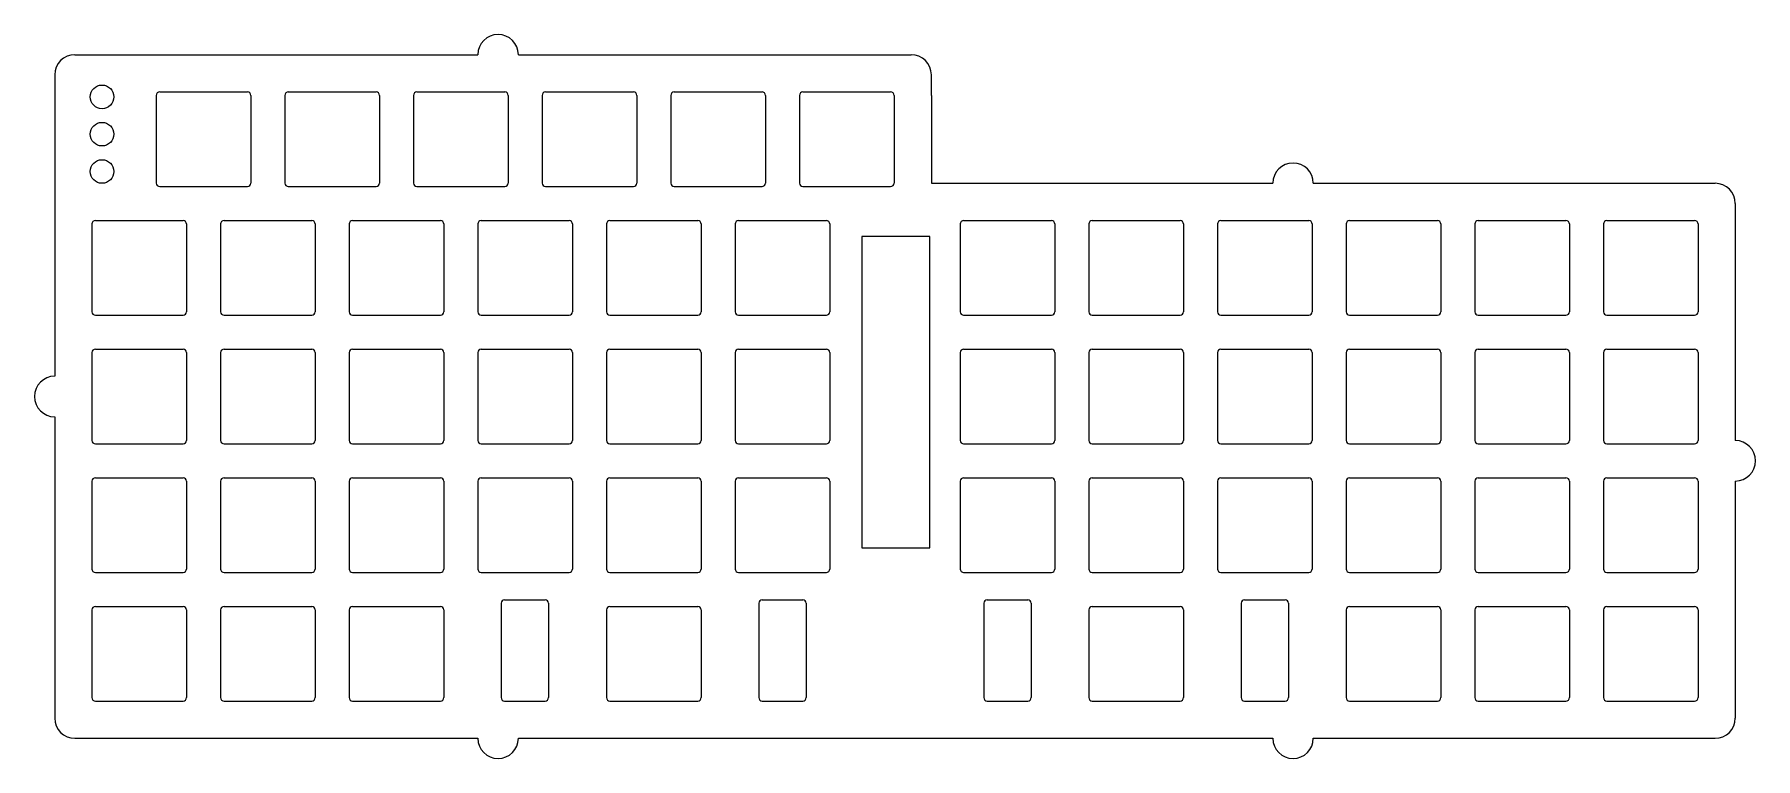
# Model space of a CAD drawing. Extents: x 19 to 274, y -126 to -19.
import ezdxf

# ---------------------------------------------------------------- set-up
doc = ezdxf.new("R2010")
doc.units = 0
doc.layers.add('BLACK', color=7, linetype='CONTINUOUS')

msp = doc.modelspace()

# ---------------------------------------------------------------- linework, layer by layer
at = {"layer": 'BLACK', "linetype": 'CONTINUOUS'}
for p, q in [((25, -22), (84.663, -22)), ((90.663, -22), (148.825, -22)), ((22, -25), (22, -69.625)), ((151.825, -28.025), (151.825, -25)), ((37.05, -28.025), (37.05, -41.025)), ((37.55, -27.525), (50.55, -27.525)), ((51.05, -28.025), (51.05, -41.025)), ((56.1, -28.025), (56.1, -41.025)), ((56.6, -27.525), (69.6, -27.525)), ((70.1, -28.025), (70.1, -41.025)), ((75.15, -28.025), (75.15, -41.025)), ((75.65, -27.525), (88.65, -27.525)), ((89.15, -28.025), (89.15, -41.025)), ((94.2, -28.025), (94.2, -41.025)), ((94.7, -27.525), (107.7, -27.525)), ((108.2, -28.025), (108.2, -41.025)), ((113.25, -28.025), (113.25, -41.025)), ((113.75, -27.525), (126.75, -27.525)), ((127.25, -28.025), (127.25, -41.025)), ((132.3, -28.025), (132.3, -41.025)), ((132.8, -27.525), (145.8, -27.525)), ((146.3, -28.025), (146.3, -41.025)), ((151.825, -28.025), (151.825, -41.025)), ((37.55, -41.525), (50.55, -41.525)), ((56.6, -41.525), (69.6, -41.525)), ((75.65, -41.525), (88.65, -41.525)), ((94.7, -41.525), (107.7, -41.525)), ((113.75, -41.525), (126.75, -41.525)), ((132.8, -41.525), (145.8, -41.525)), ((151.825, -41.025), (156.612, -41.05)), ((156.612, -41.05), (169.612, -41.05)), ((169.612, -41.05), (202.388, -41.05)), ((208.388, -41.05), (267.887, -41.05)), ((270.887, -44.05), (270.887, -79.15)), ((27.525, -47.075), (27.525, -60.075)), ((28.025, -46.575), (41.025, -46.575)), ((41.525, -47.075), (41.525, -60.075)), ((46.575, -47.075), (46.575, -60.075)), ((47.075, -46.575), (60.075, -46.575)), ((60.575, -47.075), (60.575, -60.075)), ((65.625, -47.075), (65.625, -60.075)), ((66.125, -46.575), (79.125, -46.575)), ((79.625, -47.075), (79.625, -60.075)), ((84.675, -47.075), (84.675, -60.075)), ((85.175, -46.575), (98.175, -46.575)), ((98.675, -47.075), (98.675, -60.075)), ((103.725, -47.075), (103.725, -60.075)), ((104.225, -46.575), (117.225, -46.575)), ((117.725, -47.075), (117.725, -60.075)), ((122.775, -47.075), (122.775, -60.075)), ((123.275, -46.575), (136.275, -46.575)), ((136.775, -47.075), (136.775, -60.075)), ((156.112, -47.075), (156.112, -60.075)), ((156.612, -46.575), (169.612, -46.575)), ((170.112, -47.075), (170.112, -60.075)), ((175.162, -47.075), (175.162, -60.075)), ((175.662, -46.575), (188.662, -46.575)), ((189.162, -47.075), (189.162, -60.075)), ((194.212, -47.075), (194.212, -60.075)), ((194.712, -46.575), (207.712, -46.575)), ((208.212, -47.075), (208.212, -60.075)), ((213.262, -47.075), (213.262, -60.075)), ((213.762, -46.575), (226.762, -46.575)), ((227.262, -47.075), (227.262, -60.075)), ((232.312, -47.075), (232.312, -60.075)), ((232.812, -46.575), (245.812, -46.575)), ((246.312, -47.075), (246.312, -60.075)), ((251.362, -47.075), (251.362, -60.075)), ((251.862, -46.575), (264.862, -46.575)), ((265.363, -47.075), (265.363, -60.075)), ((151.603, -48.917), (141.519, -48.917)), ((141.519, -48.917), (141.519, -95.018)), ((151.603, -95.018), (151.603, -48.917)), ((28.025, -60.575), (41.025, -60.575)), ((47.075, -60.575), (60.075, -60.575)), ((66.125, -60.575), (79.125, -60.575)), ((85.175, -60.575), (98.175, -60.575)), ((104.225, -60.575), (117.225, -60.575)), ((123.275, -60.575), (136.275, -60.575)), ((156.612, -60.575), (169.612, -60.575)), ((175.662, -60.575), (188.662, -60.575)), ((194.712, -60.575), (207.712, -60.575)), ((213.762, -60.575), (226.762, -60.575)), ((232.812, -60.575), (245.812, -60.575)), ((251.862, -60.575), (264.862, -60.575)), ((27.525, -66.125), (27.525, -79.125)), ((28.025, -65.625), (41.025, -65.625)), ((41.525, -66.125), (41.525, -79.125)), ((46.575, -66.125), (46.575, -79.125)), ((47.075, -65.625), (60.075, -65.625)), ((60.575, -66.125), (60.575, -79.125)), ((65.625, -66.125), (65.625, -79.125)), ((66.125, -65.625), (79.125, -65.625)), ((79.625, -66.125), (79.625, -79.125)), ((84.675, -66.125), (84.675, -79.125)), ((85.175, -65.625), (98.175, -65.625)), ((98.675, -66.125), (98.675, -79.125)), ((103.725, -66.125), (103.725, -79.125)), ((104.225, -65.625), (117.225, -65.625)), ((117.725, -66.125), (117.725, -79.125)), ((122.775, -66.125), (122.775, -79.125)), ((123.275, -65.625), (136.275, -65.625)), ((136.775, -66.125), (136.775, -79.125)), ((156.112, -66.125), (156.112, -79.125)), ((156.612, -65.625), (169.612, -65.625)), ((170.112, -66.125), (170.112, -79.125)), ((175.162, -66.125), (175.162, -79.125)), ((175.662, -65.625), (188.662, -65.625)), ((189.162, -66.125), (189.162, -79.125)), ((194.212, -66.125), (194.212, -79.125)), ((194.712, -65.625), (207.712, -65.625)), ((208.212, -66.125), (208.212, -79.125)), ((213.262, -66.125), (213.262, -79.125)), ((213.762, -65.625), (226.762, -65.625)), ((227.262, -66.125), (227.262, -79.125)), ((232.312, -66.125), (232.312, -79.125)), ((232.812, -65.625), (245.812, -65.625)), ((246.312, -66.125), (246.312, -79.125)), ((251.362, -66.125), (251.362, -79.125)), ((251.862, -65.625), (264.862, -65.625)), ((265.363, -66.125), (265.363, -79.125)), ((22, -75.625), (22, -120.25)), ((28.025, -79.625), (41.025, -79.625)), ((47.075, -79.625), (60.075, -79.625)), ((66.125, -79.625), (79.125, -79.625)), ((85.175, -79.625), (98.175, -79.625)), ((104.225, -79.625), (117.225, -79.625)), ((123.275, -79.625), (136.275, -79.625)), ((156.612, -79.625), (169.612, -79.625)), ((175.662, -79.625), (188.662, -79.625)), ((194.712, -79.625), (207.712, -79.625)), ((213.762, -79.625), (226.762, -79.625)), ((232.812, -79.625), (245.812, -79.625)), ((251.862, -79.625), (264.862, -79.625)), ((27.525, -85.175), (27.525, -98.175)), ((28.025, -84.675), (41.025, -84.675)), ((41.525, -85.175), (41.525, -98.175)), ((46.575, -85.175), (46.575, -98.175)), ((47.075, -84.675), (60.075, -84.675)), ((60.575, -85.175), (60.575, -98.175)), ((65.625, -85.175), (65.625, -98.175)), ((66.125, -84.675), (79.125, -84.675)), ((79.625, -85.175), (79.625, -98.175)), ((84.675, -85.175), (84.675, -98.175)), ((85.175, -84.675), (98.175, -84.675)), ((98.675, -85.175), (98.675, -98.175)), ((103.725, -85.175), (103.725, -98.175)), ((104.225, -84.675), (117.225, -84.675)), ((117.725, -85.175), (117.725, -98.175)), ((122.775, -85.175), (122.775, -98.175)), ((123.275, -84.675), (136.275, -84.675)), ((136.775, -85.175), (136.775, -98.175)), ((156.112, -85.175), (156.112, -98.175)), ((156.612, -84.675), (169.612, -84.675)), ((170.112, -85.175), (170.112, -98.175)), ((175.162, -85.175), (175.162, -98.175)), ((175.662, -84.675), (188.662, -84.675)), ((189.162, -85.175), (189.162, -98.175)), ((194.212, -85.175), (194.212, -98.175)), ((194.712, -84.675), (207.712, -84.675)), ((208.212, -85.175), (208.212, -98.175)), ((213.262, -85.175), (213.262, -98.175)), ((213.762, -84.675), (226.762, -84.675)), ((227.262, -85.175), (227.262, -98.175)), ((232.312, -85.175), (232.312, -98.175)), ((232.812, -84.675), (245.812, -84.675)), ((246.312, -85.175), (246.312, -98.175)), ((251.362, -85.175), (251.362, -98.175)), ((251.862, -84.675), (264.862, -84.675)), ((265.363, -85.175), (265.363, -98.175)), ((270.887, -85.15), (270.887, -120.25)), ((141.519, -95.018), (151.603, -95.018)), ((28.025, -98.675), (41.025, -98.675)), ((47.075, -98.675), (60.075, -98.675)), ((66.125, -98.675), (79.125, -98.675)), ((85.175, -98.675), (98.175, -98.675)), ((104.225, -98.675), (117.225, -98.675)), ((123.275, -98.675), (136.275, -98.675)), ((156.612, -98.675), (169.612, -98.675)), ((175.662, -98.675), (188.662, -98.675)), ((194.712, -98.675), (207.712, -98.675)), ((213.762, -98.675), (226.762, -98.675)), ((232.812, -98.675), (245.812, -98.675)), ((251.862, -98.675), (264.862, -98.675)), ((27.525, -104.225), (27.525, -117.225)), ((28.025, -103.725), (41.025, -103.725)), ((41.525, -104.225), (41.525, -117.225)), ((46.575, -104.225), (46.575, -117.225)), ((47.075, -103.725), (60.075, -103.725)), ((60.575, -104.225), (60.575, -117.225)), ((65.625, -104.225), (65.625, -117.225)), ((66.125, -103.725), (79.125, -103.725)), ((79.625, -104.225), (79.625, -117.225)), ((88.115, -103.225), (88.115, -117.225)), ((88.615, -102.725), (94.615, -102.725)), ((95.115, -103.225), (95.115, -117.225)), ((103.725, -104.225), (103.725, -117.225)), ((104.225, -103.725), (117.225, -103.725)), ((117.725, -104.225), (117.725, -117.225)), ((126.275, -103.225), (126.275, -117.225)), ((126.775, -102.725), (132.775, -102.725)), ((133.275, -103.225), (133.275, -117.225)), ((159.612, -103.225), (159.612, -117.225)), ((160.112, -102.725), (166.112, -102.725)), ((166.612, -103.225), (166.612, -117.225)), ((175.162, -104.225), (175.162, -117.225)), ((175.662, -103.725), (188.662, -103.725)), ((189.162, -104.225), (189.162, -117.225)), ((197.712, -103.225), (197.712, -117.225)), ((198.212, -102.725), (204.212, -102.725)), ((204.712, -103.225), (204.712, -117.225)), ((213.262, -104.225), (213.262, -117.225)), ((213.762, -103.725), (226.762, -103.725)), ((227.262, -104.225), (227.262, -117.225)), ((232.312, -104.225), (232.312, -117.225)), ((232.812, -103.725), (245.812, -103.725)), ((246.312, -104.225), (246.312, -117.225)), ((251.362, -104.225), (251.362, -117.225)), ((251.862, -103.725), (264.862, -103.725)), ((265.363, -104.225), (265.363, -117.225)), ((28.025, -117.725), (41.025, -117.725)), ((47.075, -117.725), (60.075, -117.725)), ((66.125, -117.725), (79.125, -117.725)), ((88.615, -117.725), (94.615, -117.725)), ((104.225, -117.725), (117.225, -117.725)), ((126.775, -117.725), (132.775, -117.725)), ((160.112, -117.725), (166.112, -117.725)), ((175.662, -117.725), (188.662, -117.725)), ((198.212, -117.725), (204.212, -117.725)), ((213.762, -117.725), (226.762, -117.725)), ((232.812, -117.725), (245.812, -117.725)), ((251.862, -117.725), (264.862, -117.725)), ((25, -123.25), (84.663, -123.25)), ((90.663, -123.25), (202.388, -123.25)), ((208.388, -123.25), (267.887, -123.25))]:
    msp.add_line(p, q, dxfattribs=at)
at = {"layer": 'BLACK'}
for centre in [(29.012, -28.25), (29.012, -33.775), (29.012, -39.3)]:
    msp.add_circle(centre, 1.75, dxfattribs=at)
for centre, radius, start, end in [((87.663, -22), 3, 0, 180), ((25, -25), 3, 90, 180), ((148.825, -25), 3, 0, 90), ((37.55, -28.025), 0.5, 90, 180), ((50.55, -28.025), 0.5, 0, 90), ((56.6, -28.025), 0.5, 90, 180), ((69.6, -28.025), 0.5, 0, 90), ((75.65, -28.025), 0.5, 90, 180), ((88.65, -28.025), 0.5, 0, 90), ((94.7, -28.025), 0.5, 90, 180), ((107.7, -28.025), 0.5, 0, 90), ((113.75, -28.025), 0.5, 90, 180), ((126.75, -28.025), 0.5, 0, 90), ((132.8, -28.025), 0.5, 90, 180), ((145.8, -28.025), 0.5, 0, 90), ((205.388, -41.05), 3, 0, 180), ((37.55, -41.025), 0.5, 180, 270), ((50.55, -41.025), 0.5, -90, 0), ((56.6, -41.025), 0.5, 180, 270), ((69.6, -41.025), 0.5, -90, 0), ((75.65, -41.025), 0.5, 180, 270), ((88.65, -41.025), 0.5, -90, 0), ((94.7, -41.025), 0.5, 180, 270), ((107.7, -41.025), 0.5, -90, 0), ((113.75, -41.025), 0.5, 180, 270), ((126.75, -41.025), 0.5, -90, 0), ((132.8, -41.025), 0.5, 180, 270), ((145.8, -41.025), 0.5, -90, 0), ((267.887, -44.05), 3, 0, 90), ((28.025, -47.075), 0.5, 90, 180), ((41.025, -47.075), 0.5, 0, 90), ((47.075, -47.075), 0.5, 90, 180), ((60.075, -47.075), 0.5, 0, 90), ((66.125, -47.075), 0.5, 90, 180), ((79.125, -47.075), 0.5, 0, 90), ((85.175, -47.075), 0.5, 90, 180), ((98.175, -47.075), 0.5, 0, 90), ((104.225, -47.075), 0.5, 90, 180), ((117.225, -47.075), 0.5, 0, 90), ((123.275, -47.075), 0.5, 90, 180), ((136.275, -47.075), 0.5, 0, 90), ((156.612, -47.075), 0.5, 90, 180), ((169.612, -47.075), 0.5, 0, 90), ((175.662, -47.075), 0.5, 90, 180), ((188.662, -47.075), 0.5, 0, 90), ((194.712, -47.075), 0.5, 90, 180), ((207.712, -47.075), 0.5, 0, 90), ((213.762, -47.075), 0.5, 90, 180), ((226.762, -47.075), 0.5, 0, 90), ((232.812, -47.075), 0.5, 90, 180), ((245.812, -47.075), 0.5, 0, 90), ((251.862, -47.075), 0.5, 90, 180), ((264.862, -47.075), 0.5, 0, 90), ((28.025, -60.075), 0.5, 180, 270), ((41.025, -60.075), 0.5, -90, 0), ((47.075, -60.075), 0.5, 180, 270), ((60.075, -60.075), 0.5, -90, 0), ((66.125, -60.075), 0.5, 180, 270), ((79.125, -60.075), 0.5, -90, 0), ((85.175, -60.075), 0.5, 180, 270), ((98.175, -60.075), 0.5, -90, 0), ((104.225, -60.075), 0.5, 180, 270), ((117.225, -60.075), 0.5, -90, 0), ((123.275, -60.075), 0.5, 180, 270), ((136.275, -60.075), 0.5, -90, 0), ((156.612, -60.075), 0.5, 180, 270), ((169.612, -60.075), 0.5, -90, 0), ((175.662, -60.075), 0.5, 180, 270), ((188.662, -60.075), 0.5, -90, 0), ((194.712, -60.075), 0.5, 180, 270), ((207.712, -60.075), 0.5, -90, 0), ((213.762, -60.075), 0.5, 180, 270), ((226.762, -60.075), 0.5, -90, 0), ((232.812, -60.075), 0.5, 180, 270), ((245.812, -60.075), 0.5, -90, 0), ((251.862, -60.075), 0.5, 180, 270), ((264.862, -60.075), 0.5, -90, 0), ((28.025, -66.125), 0.5, 90, 180), ((41.025, -66.125), 0.5, 0, 90), ((47.075, -66.125), 0.5, 90, 180), ((60.075, -66.125), 0.5, 0, 90), ((66.125, -66.125), 0.5, 90, 180), ((79.125, -66.125), 0.5, 0, 90), ((85.175, -66.125), 0.5, 90, 180), ((98.175, -66.125), 0.5, 0, 90), ((104.225, -66.125), 0.5, 90, 180), ((117.225, -66.125), 0.5, 0, 90), ((123.275, -66.125), 0.5, 90, 180), ((136.275, -66.125), 0.5, 0, 90), ((156.612, -66.125), 0.5, 90, 180), ((169.612, -66.125), 0.5, 0, 90), ((175.662, -66.125), 0.5, 90, 180), ((188.662, -66.125), 0.5, 0, 90), ((194.712, -66.125), 0.5, 90, 180), ((207.712, -66.125), 0.5, 0, 90), ((213.762, -66.125), 0.5, 90, 180), ((226.762, -66.125), 0.5, 0, 90), ((232.812, -66.125), 0.5, 90, 180), ((245.812, -66.125), 0.5, 0, 90), ((251.862, -66.125), 0.5, 90, 180), ((264.862, -66.125), 0.5, 0, 90), ((22, -72.625), 3, 90, 270), ((28.025, -79.125), 0.5, 180, 270), ((41.025, -79.125), 0.5, -90, 0), ((47.075, -79.125), 0.5, 180, 270), ((60.075, -79.125), 0.5, -90, 0), ((66.125, -79.125), 0.5, 180, 270), ((79.125, -79.125), 0.5, -90, 0), ((85.175, -79.125), 0.5, 180, 270), ((98.175, -79.125), 0.5, -90, 0), ((104.225, -79.125), 0.5, 180, 270), ((117.225, -79.125), 0.5, -90, 0), ((123.275, -79.125), 0.5, 180, 270), ((136.275, -79.125), 0.5, -90, 0), ((156.612, -79.125), 0.5, 180, 270), ((169.612, -79.125), 0.5, -90, 0), ((175.662, -79.125), 0.5, 180, 270), ((188.662, -79.125), 0.5, -90, 0), ((194.712, -79.125), 0.5, 180, 270), ((207.712, -79.125), 0.5, -90, 0), ((213.762, -79.125), 0.5, 180, 270), ((226.762, -79.125), 0.5, -90, 0), ((232.812, -79.125), 0.5, 180, 270), ((245.812, -79.125), 0.5, -90, 0), ((251.862, -79.125), 0.5, 180, 270), ((264.862, -79.125), 0.5, -90, 0), ((270.887, -82.15), 3, -90, 90), ((28.025, -85.175), 0.5, 90, 180), ((41.025, -85.175), 0.5, 0, 90), ((47.075, -85.175), 0.5, 90, 180), ((60.075, -85.175), 0.5, 0, 90), ((66.125, -85.175), 0.5, 90, 180), ((79.125, -85.175), 0.5, 0, 90), ((85.175, -85.175), 0.5, 90, 180), ((98.175, -85.175), 0.5, 0, 90), ((104.225, -85.175), 0.5, 90, 180), ((117.225, -85.175), 0.5, 0, 90), ((123.275, -85.175), 0.5, 90, 180), ((136.275, -85.175), 0.5, 0, 90), ((156.612, -85.175), 0.5, 90, 180), ((169.612, -85.175), 0.5, 0, 90), ((175.662, -85.175), 0.5, 90, 180), ((188.662, -85.175), 0.5, 0, 90), ((194.712, -85.175), 0.5, 90, 180), ((207.712, -85.175), 0.5, 0, 90), ((213.762, -85.175), 0.5, 90, 180), ((226.762, -85.175), 0.5, 0, 90), ((232.812, -85.175), 0.5, 90, 180), ((245.812, -85.175), 0.5, 0, 90), ((251.862, -85.175), 0.5, 90, 180), ((264.862, -85.175), 0.5, 0, 90), ((28.025, -98.175), 0.5, 180, 270), ((41.025, -98.175), 0.5, -90, 0), ((47.075, -98.175), 0.5, 180, 270), ((60.075, -98.175), 0.5, -90, 0), ((66.125, -98.175), 0.5, 180, 270), ((79.125, -98.175), 0.5, -90, 0), ((85.175, -98.175), 0.5, 180, 270), ((98.175, -98.175), 0.5, -90, 0), ((104.225, -98.175), 0.5, 180, 270), ((117.225, -98.175), 0.5, -90, 0), ((123.275, -98.175), 0.5, 180, 270), ((136.275, -98.175), 0.5, -90, 0), ((156.612, -98.175), 0.5, 180, 270), ((169.612, -98.175), 0.5, -90, 0), ((175.662, -98.175), 0.5, 180, 270), ((188.662, -98.175), 0.5, -90, 0), ((194.712, -98.175), 0.5, 180, 270), ((207.712, -98.175), 0.5, -90, 0), ((213.762, -98.175), 0.5, 180, 270), ((226.762, -98.175), 0.5, -90, 0), ((232.812, -98.175), 0.5, 180, 270), ((245.812, -98.175), 0.5, -90, 0), ((251.862, -98.175), 0.5, 180, 270), ((264.862, -98.175), 0.5, -90, 0), ((28.025, -104.225), 0.5, 90, 180), ((41.025, -104.225), 0.5, 0, 90), ((47.075, -104.225), 0.5, 90, 180), ((60.075, -104.225), 0.5, 0, 90), ((66.125, -104.225), 0.5, 90, 180), ((79.125, -104.225), 0.5, 0, 90), ((88.615, -103.225), 0.5, 90, 180), ((94.615, -103.225), 0.5, 0, 90), ((104.225, -104.225), 0.5, 90, 180), ((117.225, -104.225), 0.5, 0, 90), ((126.775, -103.225), 0.5, 90, 180), ((132.775, -103.225), 0.5, 0, 90), ((160.112, -103.225), 0.5, 90, 180), ((166.112, -103.225), 0.5, 0, 90), ((175.662, -104.225), 0.5, 90, 180), ((188.662, -104.225), 0.5, 0, 90), ((198.212, -103.225), 0.5, 90, 180), ((204.212, -103.225), 0.5, 0, 90), ((213.762, -104.225), 0.5, 90, 180), ((226.762, -104.225), 0.5, 0, 90), ((232.812, -104.225), 0.5, 90, 180), ((245.812, -104.225), 0.5, 0, 90), ((251.862, -104.225), 0.5, 90, 180), ((264.862, -104.225), 0.5, 0, 90), ((28.025, -117.225), 0.5, 180, 270), ((41.025, -117.225), 0.5, -90, 0), ((47.075, -117.225), 0.5, 180, 270), ((60.075, -117.225), 0.5, -90, 0), ((66.125, -117.225), 0.5, 180, 270), ((79.125, -117.225), 0.5, -90, 0), ((88.615, -117.225), 0.5, 180, 270), ((94.615, -117.225), 0.5, -90, 0), ((104.225, -117.225), 0.5, 180, 270), ((117.225, -117.225), 0.5, -90, 0), ((126.775, -117.225), 0.5, 180, 270), ((132.775, -117.225), 0.5, -90, 0), ((160.112, -117.225), 0.5, 180, 270), ((166.112, -117.225), 0.5, -90, 0), ((175.662, -117.225), 0.5, 180, 270), ((188.662, -117.225), 0.5, -90, 0), ((198.212, -117.225), 0.5, 180, 270), ((204.212, -117.225), 0.5, -90, 0), ((213.762, -117.225), 0.5, 180, 270), ((226.762, -117.225), 0.5, -90, 0), ((232.812, -117.225), 0.5, 180, 270), ((245.812, -117.225), 0.5, -90, 0), ((251.862, -117.225), 0.5, 180, 270), ((264.862, -117.225), 0.5, -90, 0), ((25, -120.25), 3, 180, 270), ((267.887, -120.25), 3, -90, 0), ((87.663, -123.25), 3, 180, 360), ((205.388, -123.25), 3, 180, 360)]:
    msp.add_arc(centre, radius, start, end, dxfattribs=at)

doc.saveas('drawing.dxf')
